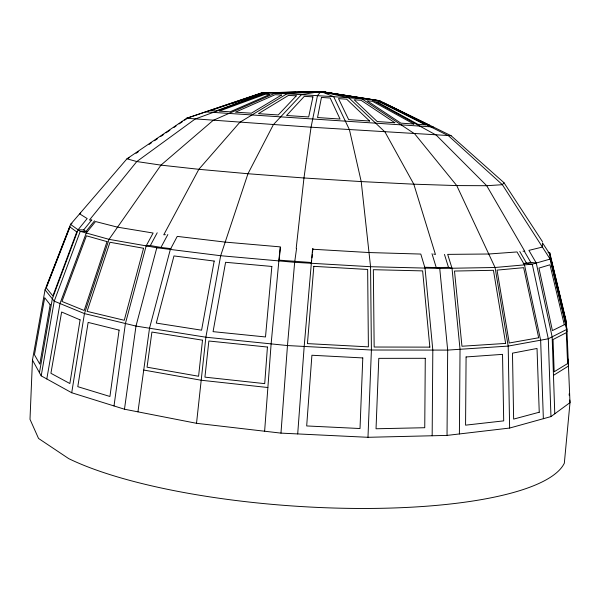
<?xml version="1.0" encoding="UTF-8"?>
<svg xmlns="http://www.w3.org/2000/svg" width="600" height="600" viewBox="0 0 600 600"><rect width="100%" height="100%" fill="white"/><g stroke="black" fill="none" stroke-linecap="round" stroke-linejoin="round"><path stroke-width="0.9" d="M432.165 435.765L432.817 350.085L425.018 268.087L420.795 254.062L369.007 252.548L312.555 249.225L304.185 346.44L297.705 433.928M542.445 241.642L504 182.73L451.088 135.712L380.01 100.852L320.895 91.515L261.915 92.85L186.69 118.26L126.953 158.812L70.53 224.4L45.045 289.853L32.46 360.067L41.197 375.855L71.715 392.752L124.477 409.215L196.522 423.308L280.972 433.125L367.98 437.303L447.03 435.405L447.675 350.1L439.74 268.455L436.252 267.562L424.335 267.263M459.39 433.957L460.035 349.282L452.018 268.245L447.675 254.377L488.752 254.01L517.013 251.947L524.49 264.877L540.645 340.192L543.36 418.695M367.98 437.303L371.407 350.01L370.56 266.715L361.215 181.583L349.44 129.735L333.705 96.69L320.895 91.515L261.915 92.85L186.69 118.26L311.055 127.2L451.088 135.712M32.46 360.067L30 419.31L38.543 438.457L68.722 458.625A268.71 68.153 3.9 0 0 354.93 508.44A268.71 68.153 3.9 0 0 564.338 463.17L570 402.623L566.903 329.332L565.635 318.788L549.787 252.885L548.347 252.278M264.623 431.228L271.125 343.882L280.17 246.87L225.202 242.1L177.248 236.392L170.333 249.435L149.52 328.23L137.94 411.847M280.972 433.125L287.475 345.555L294.653 262.312L296.55 248.535M311.115 263.265L311.678 260.663M311.962 257.873L312.345 254.145M312.532 252.285L312.915 248.565L312.555 249.225M196.522 423.308L205.875 337.207L220.665 255.72L247.965 173.738L273.375 124.657L301.5 94.59L320.895 91.515L380.01 100.852L378.007 101.01M296.205 248.265L303.968 177.975L311.055 127.2L317.483 95.595L320.895 91.515L377.947 100.425L448.447 135.743L502.373 184.695L550.118 259.095L566.903 329.332L548.295 338.798L508.192 346.087L447.675 350.1L371.407 350.01L287.475 345.555L205.875 337.207L135.983 326.07L84.442 313.597L54.233 301.163L45.045 289.853M278.513 260.873L279.053 260.145L280.59 247.147M114.007 405.952L125.407 323.513L146.175 245.873L153.12 233.032L117.562 227.167L95.535 221.55L86.265 233.01L59.985 303.525L46.8 378.96M124.477 409.215L135.983 326.07L156.817 247.748L160.95 247.425L170.97 248.67M71.715 392.752L84.442 313.597L109.05 239.34L160.965 165.127L213.12 120.398L275.077 93.18L320.895 91.515L338.4 94.425M39.45 372.69L52.328 298.815L78.075 229.778L87.172 218.565L79.62 213.833L80.662 213.09M41.197 375.855L54.233 301.163L80.273 231.345L87.66 231.48M46.297 287.183L69.93 226.493M167.843 234.517L160.95 247.425L150.322 245.565L146.175 245.873M150.322 245.565L157.215 232.778M78.075 229.778L83.715 229.89L91.642 220.095M83.715 229.89L85.965 231.45L94.545 220.837M504 182.73L502.373 184.695L486.72 185.715L456.743 185.58L413.805 184.185L361.215 181.583L303.968 177.975L247.965 173.738L198.847 169.305L160.965 165.127L136.792 161.55L126.953 158.812L129.15 157.74M72 223.305L70.53 224.4L80.273 231.345L109.05 239.34L156.817 247.748L220.665 255.72L294.653 262.312L370.56 266.715L439.74 268.455L495.067 267.495L532.26 264.18L550.118 259.095L549.787 252.885L548.033 252.757M447.03 435.405L509.632 428.055L550.965 416.588L570 402.623L569.737 400.005M136.005 153.345L138.315 151.77M149.1 144.413L151.41 142.83M154.493 140.73L157.575 138.63M160.657 136.523L163.74 134.422M166.05 132.847L169.898 130.215M173.752 127.59L176.062 126.015M179.145 123.907L182.227 121.808M184.538 120.233L187.62 118.125M553.463 375.368L568.455 366.06L567.893 360.877M333.728 93.863L320.895 91.515L319.252 92.28L320.895 91.515L361.92 98.85L371.812 99.743L436.245 135.12L486.72 185.715L524.827 251.377L522.982 251.145M319.17 92.16L320.895 91.515L326.288 92.67M232.028 103.515L252.3 96.637M523.23 263.767L530.752 262.335L536.273 263.04L552.15 336.84L554.775 413.79M299.513 92.093L320.895 91.515L325.395 92.662L320.895 91.515L318.195 92.145L320.895 91.515L348.9 97.808L361.92 98.85L414.697 133.86L456.743 185.58L495.067 267.495L508.192 346.087L509.632 428.055M322.695 92.01L320.895 91.515L317.257 92.16L320.895 91.515L322.695 91.988L320.895 91.515L305.01 92.115M316.275 92.13L320.895 91.515L322.68 92.032L320.895 91.515L310.733 92.1M91.883 220.05L89.46 219.998L136.792 161.55L195.15 119.025L266.543 92.873L287.002 93.773L320.895 91.515L322.597 92.28L320.895 91.515L316.26 92.108L320.895 91.515L322.642 92.115M316.29 92.055L320.895 91.515L322.575 92.273M314.423 92.137L320.895 91.515M165.398 234.683L163.762 234.788L198.847 169.305L239.805 122.317L287.002 93.773L333.705 96.69L348.9 97.808L385.013 132.023L413.805 184.185L435.442 254.49L433.717 254.085M289.132 92.707L295.673 92.46M261.39 93.113L268.83 92.91M276.263 92.707L295.793 92.19M452.018 268.245L448.493 267.36L436.252 267.562L431.993 253.673M311.49 262.522L279.053 260.145M186.69 118.26L188.52 118.38M433.305 126.998L205.972 111.9M267.877 387.525L201.202 380.243L143.73 370.05M524.85 263.228L532.26 264.18L548.295 338.798L550.965 416.588M340.237 94.733L342.082 95.04M343.928 95.347L349.447 96.262M351.293 96.57L353.138 96.877M354.975 97.185L356.82 97.493M358.665 97.792L360.502 98.1M362.347 98.407L364.192 98.715M366.03 99.023L367.875 99.33M335.558 94.2L337.395 94.53M85.965 231.45L86.565 231.615M383.978 103.102L423.93 122.7M536.273 263.04L528.908 250.373L542.393 247.065L542.438 242.812L549.855 254.175L565.875 320.782L565.987 323.543M524.34 251.28L530.752 262.335M519.757 251.49L526.695 263.468M444.465 254.43L448.493 267.36M566.145 324.9L566.452 327.495M566.662 329.228L566.97 331.822M567.87 358.897L568.268 362.565M569.138 393.893L569.31 395.64M566.077 324.952L566.183 328.132M565.635 318.788L565.83 323.438M425.28 358.298L424.748 427.717L376.035 428.768L378.795 358.358L425.28 358.298M466.088 356.955L465.57 425.16L503.7 420.87L502.53 354.36L466.088 356.955M362.79 357.93L360.015 428.528L306.683 425.947L311.91 355.252L362.79 357.93M267.442 347.04L264.712 383.64L204.93 377.145L208.853 341.01L267.442 347.04M313.837 266.347L307.44 343.612L368.392 346.86L367.65 269.46L313.837 266.347M271.845 266.452L265.5 336.96L213.067 331.65L225.593 262.29L271.845 266.452M202.5 340.185L198.585 376.252L147.045 367.185L151.913 332.055L202.5 340.185M119.108 330.112L109.927 396.48L77.79 386.67L88.14 322.41L119.108 330.112M80.093 319.86L69.855 383.528L50.91 373.29L61.627 312.015L80.093 319.86M50.168 304.725L39.81 364.118L34.463 354.772L44.693 297.712L50.168 304.725M214.192 261.06L201.577 330.188L156.278 323.085L173.97 255.938L214.192 261.06M321.457 97.433L317.543 117.547L340.043 119.04L330.195 98.025L321.457 97.433M312.938 96.87L308.685 116.955L286.575 115.5L304.335 96.33L312.938 96.87M143.55 248.265L124.267 320.28L87.09 311.37L109.98 242.272L143.55 248.265M107.017 241.62L84.188 310.485L61.965 301.447L86.43 235.815L107.017 241.62M76.778 231.938L52.905 295.95L46.26 287.918L69.983 226.987L76.778 231.938M296.28 95.85L278.25 114.953L258.442 113.655L288.48 95.4L296.28 95.85M567.6 363.555L554.153 371.782L553.05 339.532L566.295 332.678L567.6 363.555M281.505 95.025L251.362 113.19L235.44 112.163L275.1 94.703L281.505 95.025M564.308 324.743L552.405 330.585L538.957 268.095L549.975 264.78L564.308 324.743M269.715 94.455L230.13 111.817L219.202 111.127L265.147 94.282L269.715 94.455M261.705 94.185L215.985 110.925L210.593 110.602L259.245 94.17L261.705 94.185M539.243 412.23L513.638 419.1L512.482 353.153L537.03 348.465L539.243 412.23M538.673 337.755L509.228 343.013L497.033 270.12L523.65 267.668L538.673 337.755M505.643 343.418L461.955 346.237L454.493 271.043L493.44 270.3L505.643 343.418M429.847 347.138L374.16 347.025L373.343 269.692L422.625 270.892L429.847 347.138M369.585 121.02L348.66 119.618L338.505 98.602L346.68 99.203L369.585 121.02M413.842 124.035L400.875 123.142L367.163 100.823L372.472 101.295L413.842 124.035M394.83 122.73L377.228 121.538L354.135 99.765L361.132 100.32L394.83 122.73M425.452 124.852L417.893 124.312L376.68 101.7L379.95 102.052L425.452 124.852M429.248 125.153L427.312 124.988L382.08 102.337L429.248 125.153M564.765 316.575L551.092 259.702L551.34 263.798L565.553 323.265L564.765 316.575"/></g></svg>
